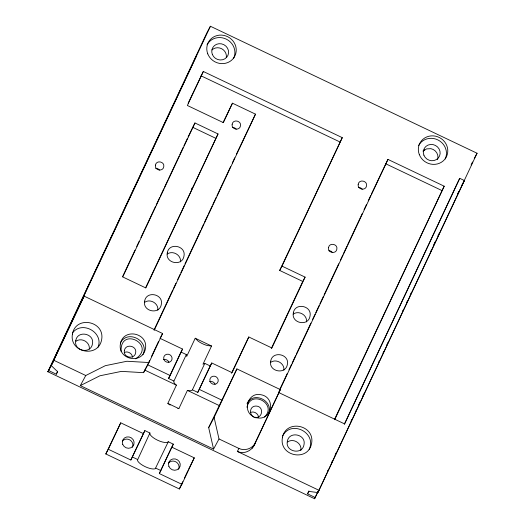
<?xml version="1.0" encoding="UTF-8"?>
<svg xmlns="http://www.w3.org/2000/svg" width="525" height="525" viewBox="0 0 525 525"><rect width="100%" height="100%" fill="white"/><g stroke="black" fill="none" stroke-linecap="round" stroke-linejoin="round"><path stroke-width="0.79" d="M89.309 349.033C90.234 342.228 81.559 337.194 76.04 341.224M157.841 310.163C158.767 303.365 150.097 298.325 144.578 302.354M180.488 261.87C181.414 255.071 172.745 250.031 167.219 254.067M283.894 370.191C284.812 363.392 276.143 358.352 270.624 362.388M300.832 450.516C302.288 443.474 293.409 437.745 287.595 441.978M306.534 321.904C307.46 315.098 298.791 310.065 293.272 314.094M181.86 484.299L179.34 488.985L105.801 453.961L108.327 449.275L130.863 460.012L144.861 430.598L149.914 433L137.425 460.222A10.224 3.36 25.1 0 0 145.162 466.666A10.224 3.36 25.1 0 0 155.262 468.713L168.276 441.748L173.322 444.15L159.324 473.563L181.86 484.299L194.27 457.846L171.727 447.116L159.324 473.563M149.914 433L149.828 433.768A10.224 3.36 25.1 0 0 157.566 440.212A10.224 3.36 25.1 0 0 167.665 442.267L168.276 441.748M81.585 300.976L84.177 296.166L162.599 333.519L160.007 338.33L182.549 349.066L180.954 352.026L186.336 354.592L186.683 356.462L195.228 338.238L211.536 346.008L202.991 364.225L204.802 363.385L210.184 365.945L211.778 362.985L232.07 372.652L248.798 336.978L271.871 347.97L305.097 277.121L282.017 266.129L279.694 270.447L302.774 281.439L305.097 277.121M98.044 347.209C103.957 332.732 82.379 320.322 72.719 332.64M142.879 354.71C149.822 341.309 128.238 329.228 120.684 342.339M246.953 407.262C251.002 389.11 277.823 404.165 264.515 417.021M268.157 414.369C274.818 401.441 253.555 390.403 247.026 403.469M309.14 449.42C317.159 432.817 291.132 419.442 282.627 435.96M318.38 490.849L314.587 498.75L47.939 371.759L206.902 32.78L210.413 26.25L477.061 153.241L463.391 182.392L464.389 180.541L459.769 178.343L458.778 180.193L344.308 424.292M53.143 361.522L47.939 371.759L196.547 55.775M48.602 370.525L56.293 374.187L57.625 371.72L51.26 365.59L210.413 26.25M51.26 365.59L84.177 296.166M56.293 374.187L57.691 371.214M188.167 103.149L203.319 71.479L342.267 137.648L282.017 266.129M203.319 71.479L187.373 105.486L223.348 122.62L232.463 103.189L255.491 114.155L154.265 330.146M122.502 276.819L135.004 250.169M136.736 246.468L139.171 241.29M140.903 237.589L155.485 206.496M156.181 205.012L159.653 197.61M160.342 196.133L163.813 188.724M164.509 187.248L167.98 179.845M168.676 178.362L179.091 156.155M179.786 154.672L183.258 147.269M183.953 145.792L187.425 138.39M188.114 136.907L194.952 122.962L218.032 133.954L145.825 287.936L122.745 276.944L194.952 122.962M145.583 287.812L218.032 133.954M223.046 122.62L232.463 103.189M154.028 330.008L172.81 289.931M173.506 288.448L175.941 283.251M177.68 279.536L180.114 274.345M180.81 272.856L184.288 265.433M184.984 263.95L200.635 230.554M201.331 229.064L203.766 223.873M204.461 222.383L207.946 214.961M208.642 213.478L212.12 206.056M212.815 204.573L216.293 197.151M216.989 195.668L230.554 166.72M232.293 163.006L234.727 157.808M236.467 154.101L255.491 114.155M255.419 442.746C252.571 448.691 244.847 451.251 238.934 448.455L237.339 451.421C244.624 454.965 253.011 450.037 255.419 442.746L280.343 389.596L236.906 368.911L214.121 417.493L219.01 438.972L213.563 449.085L80.318 385.626L99.881 375.795L121.446 371.378L143.542 372.665L147.604 364.783L170.146 375.513L182.549 349.066M105.801 453.961L120.73 422.822L143.266 433.558M147.952 364.048L149.671 360.373M151.397 356.698L158.629 341.27M108.327 449.275L120.73 422.822M143.542 372.665L148.988 362.545L162.599 333.519M170.146 405.051A10.224 3.36 25.1 0 1 168.623 404.02L167.849 403.377L176.393 385.16L175.507 384.425A10.224 3.36 25.1 0 1 173.933 381.038L168.551 378.479L180.607 352.761M130.863 460.012L144.861 430.598M173.933 381.038L186.336 354.592M177.857 408.417L178.868 408.627L187.412 390.403L188.567 390.639A10.224 3.36 25.1 0 0 192.399 389.832L197.781 392.398L211.778 362.985M192.399 389.832L204.802 363.385M197.781 392.398L210.184 365.945M231.446 373.327L248.798 336.978M279.694 270.447L342.267 137.648M179.34 488.985L182.785 481.642M184.505 477.967L187.95 470.617M188.639 469.147L194.27 457.846M213.563 449.085L208.674 427.613L236.906 368.911M271.281 348.6L302.774 281.439M279.95 389.091L287.247 373.518M288.986 369.817L291.421 364.626M292.117 363.142L295.588 355.727M296.284 354.244L310.885 323.111M312.624 319.403L315.059 314.213M315.755 312.729L319.226 305.32M319.922 303.837L323.4 296.422M324.096 294.938L338.697 263.806M340.436 260.098L342.871 254.907M343.56 253.424L347.038 246.015M347.734 244.532L362.335 213.393M364.074 209.692L366.509 204.501M368.248 200.793L370.676 195.602M371.372 194.119L387.949 159.41L444.196 186.198L334.694 419.711M278.447 392.923L387.949 159.41M253.824 445.705L280.343 389.596M334.451 419.58L444.196 186.198M315.249 497.516L307.558 493.854L308.949 490.882M459.769 178.343L344.61 423.924L278.749 392.556M314.587 498.75L318.065 491.334M471.109 164.962L472.5 161.995M327.416 471.575L328.112 470.092M331.583 462.683L332.279 461.199M335.062 455.267L336.453 452.301M351.048 421.175L351.743 419.692M355.222 412.283L355.917 410.799M358.693 404.867L360.084 401.901M362.867 395.975L363.91 393.75M378.853 361.876L379.549 360.399M383.027 352.984L383.723 351.501M386.498 345.575L387.89 342.608M402.491 311.476L403.187 309.993M406.658 302.584L407.354 301.101M410.137 295.175L411.528 292.208M430.297 252.184L430.992 250.701M433.768 244.768L435.159 241.808M437.942 235.876L438.985 233.651M457.406 194.368L458.798 191.408M307.558 493.854L308.884 491.387L317.907 492.581L463.194 182.766L461.672 185.588M317.907 492.581L464.389 180.541M47.939 371.759L51.706 364.494M52.454 363.044L53.209 361.594M80.318 385.626L85.765 375.513L105.328 365.682L126.893 361.259L148.988 362.545M168.551 378.479L170.146 375.513M172.049 446.519L173.322 444.15M208.674 427.613L214.121 417.493M252.197 448.232L253.792 445.266M474.252 158.465L477.061 153.241M191.363 189.256L192.675 187.182M423.006 151.22L426.53 148.903L430.861 148.66A8.525 8.046 28.3 0 1 437.509 159.666M423.183 150.623L424.594 149.828M135.614 358.824C156.798 344.879 119.976 325.9 121.098 351.31M211.536 346.008L207.349 345.529A10.224 3.36 25.1 0 1 198.115 341.132L195.228 338.238M124.845 352.236C128.244 351.008 132.228 353.581 132.517 357.184M250.884 412.276C254.29 411.049 258.274 413.621 258.562 417.224M232.418 127.404L234.577 127.811L236.263 129.235M155.689 168.295L157.854 168.702L159.541 170.126M358.463 187.432L360.623 187.845L362.309 189.269M328.781 250.733L330.94 251.14L332.627 252.564M255.091 417.277C262.316 418.93 264.265 407.144 257.02 406.14C248.279 404.867 248.502 418.012 256.974 417.828C272.239 420.866 276.065 397.287 260.984 394.734C247.898 391.598 241.69 411.823 254.021 416.863M200.996 75.797L339.944 141.967M385.626 163.728L441.873 190.516M192.629 127.28L215.709 138.272M199.375 389.438L221.911 400.168M144.749 370.086L176.393 385.16M187.412 390.403L219.056 405.477M167.849 403.377L178.868 408.627M54.049 360.406L85.765 375.513M219.01 438.972L238.934 448.455M237.339 451.421L319.102 490.363M132.458 457.045L137.511 459.454M155.866 468.202L160.919 470.603M163.511 359.691A4.259 4.023 28.3 0 1 168.952 362.283M209.672 381.675A4.259 4.023 28.3 0 1 215.112 384.267M418.602 145.523A14.917 14.083 28.3 0 1 438.067 140.004A14.917 14.083 28.3 0 1 445.2 158.996M207.047 44.763A14.917 14.083 28.3 0 1 226.511 39.25A14.917 14.083 28.3 0 1 233.645 58.242M211.936 49.96A8.525 8.046 28.3 0 1 221.747 48.772A8.525 8.046 28.3 0 1 226.308 57.547M122.437 440.993A5.965 5.631 28.3 0 1 130.095 440.068A5.965 5.631 28.3 0 1 132.405 447.352M168.597 462.978A5.965 5.631 28.3 0 1 176.256 462.053A5.965 5.631 28.3 0 1 178.566 469.337M72.437 334.058C68.992 352.616 98.378 358.523 101.653 339.596C105.092 321.037 75.712 315.131 72.437 334.058M75.771 340.673C73.539 351.14 90.891 354.572 92.466 343.836C94.697 333.368 77.352 329.936 75.771 340.673M120.409 343.875C117.462 359.783 142.643 364.849 145.451 348.626C148.404 332.719 123.218 327.652 120.409 343.875M124.373 350.608C122.87 357.676 134.577 359.992 135.647 352.748C137.15 345.68 125.442 343.363 124.373 350.608M144.638 301.186C142.406 311.653 159.757 315.085 161.333 304.349C163.564 293.882 146.219 290.45 144.638 301.186M155.426 165.152C154.311 170.389 162.986 172.102 163.774 166.733C164.889 161.503 156.214 159.784 155.426 165.152M167.285 252.893C165.053 263.366 182.405 266.792 183.98 256.062C186.211 245.588 168.866 242.156 167.285 252.893M232.148 124.261C231.039 129.498 239.708 131.211 240.502 125.843C241.612 120.606 232.942 118.893 232.148 124.261M270.69 361.22C268.459 371.687 285.803 375.119 287.385 364.383C289.61 353.916 272.265 350.483 270.69 361.22M282.391 437.771C278.952 456.33 308.332 462.236 311.614 443.31C315.053 424.751 285.672 418.845 282.391 437.771M287.326 441.427C285.095 451.894 302.439 455.326 304.021 444.59C306.252 434.123 288.908 430.69 287.326 441.427M293.331 312.926C291.106 323.393 308.451 326.826 310.032 316.089C312.257 305.622 294.912 302.19 293.331 312.926M328.519 247.59C327.403 252.827 336.072 254.54 336.866 249.172C337.982 243.935 329.306 242.222 328.519 247.59M358.201 184.295C357.085 189.525 365.754 191.244 366.548 185.876C367.664 180.639 358.988 178.927 358.201 184.295M163.958 359.54A4.259 4.023 28.3 0 0 171.157 360.97A4.259 4.023 28.3 0 0 168.538 354.263A4.259 4.023 28.3 0 0 163.958 359.54M210.112 381.524A4.259 4.023 28.3 0 0 217.311 382.955A4.259 4.023 28.3 0 0 214.692 376.248A4.259 4.023 28.3 0 0 210.112 381.524M207.762 53.852A14.917 14.083 28.3 0 0 232.969 58.859A14.917 14.083 28.3 0 0 223.801 35.385A14.917 14.083 28.3 0 0 207.762 53.852M419.317 154.606A14.917 14.083 28.3 0 0 444.517 159.613A14.917 14.083 28.3 0 0 435.356 136.139A14.917 14.083 28.3 0 0 419.317 154.606M423.878 155.151A8.525 8.046 28.3 0 0 438.283 158.012A8.525 8.046 28.3 0 0 433.046 144.598A8.525 8.046 28.3 0 0 423.878 155.151M212.323 54.397A8.525 8.046 28.3 0 0 226.728 57.258A8.525 8.046 28.3 0 0 221.491 43.844A8.525 8.046 28.3 0 0 212.323 54.397M122.719 444.367A5.965 5.631 28.3 0 0 132.799 446.368A5.965 5.631 28.3 0 0 129.137 436.977A5.965 5.631 28.3 0 0 122.719 444.367M168.873 466.344A5.965 5.631 28.3 0 0 178.959 468.352A5.965 5.631 28.3 0 0 175.291 458.962A5.965 5.631 28.3 0 0 168.873 466.344"/></g></svg>
